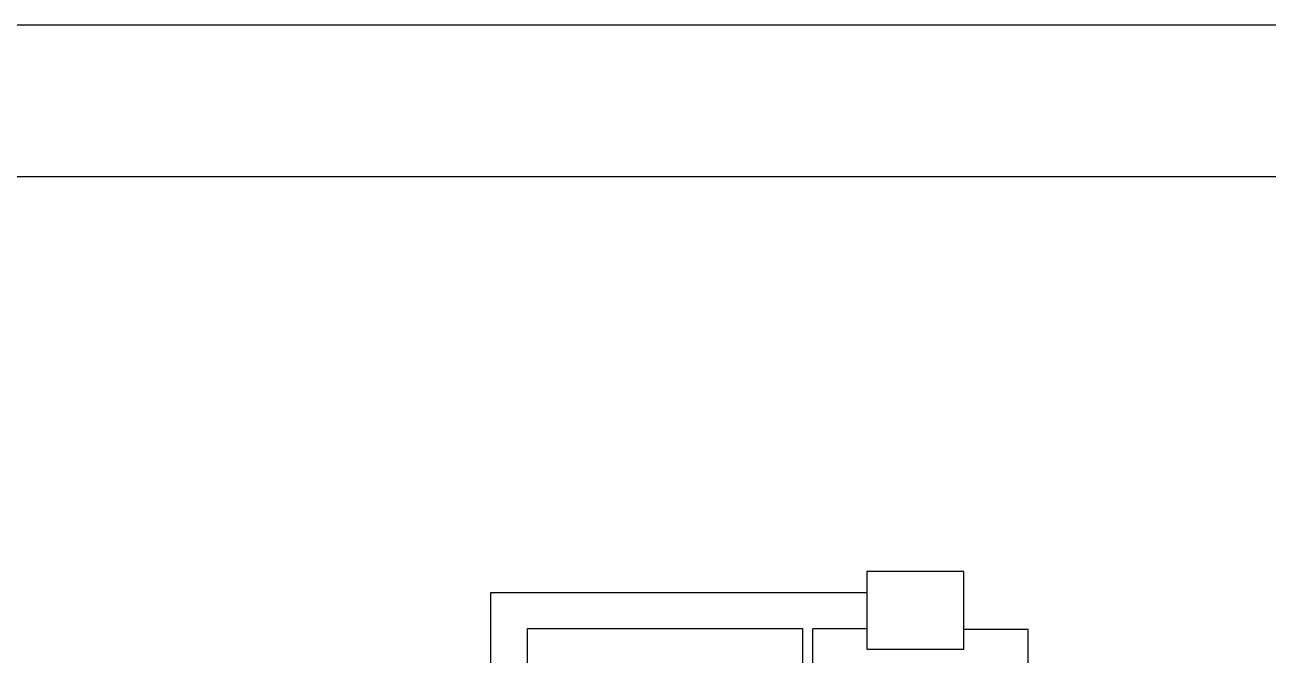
# Model space of a CAD drawing. Header units: millimetres. Extents: x 2377 to 4712, y -254 to 3188.
# Drawn here: x 4037.5 to 4160.5, y 1912.4 to 1974.7 of the extents above; entities that cross this region are included whole.
import ezdxf

# ---------------------------------------------------------------- set-up
doc = ezdxf.new("R2010")
doc.units = ezdxf.units.MM

msp = doc.modelspace()

# ---------------------------------------------------------------- linework, layer by layer
for p, q in [((3803.4, 1974.71), (4223.4, 1974.71)), ((3818.45, 1959.71), (4213.94, 1959.71)), ((4130.43, 1920.67), (4120.84, 1920.67)), ((4120.84, 1920.67), (4120.84, 1913)), ((4130.43, 1914.92), (4130.43, 1920.67)), ((4083.59, 1918.57), (4083.59, 1907.06)), ((4120.84, 1918.57), (4083.59, 1918.57)), ((4087.22, 1914.98), (4087.22, 1903.11)), ((4114.51, 1914.98), (4087.22, 1914.98)), ((4114.51, 1909.1), (4114.51, 1914.98)), ((4115.47, 1909.71), (4115.47, 1914.98)), ((4120.84, 1914.98), (4115.47, 1914.98)), ((4136.8, 1914.92), (4130.43, 1914.92)), ((4130.43, 1913), (4130.43, 1914.92)), ((4136.8, 1893.35), (4136.8, 1914.92)), ((4120.84, 1913), (4130.43, 1913))]:
    msp.add_line(p, q)

doc.saveas('drawing.dxf')
